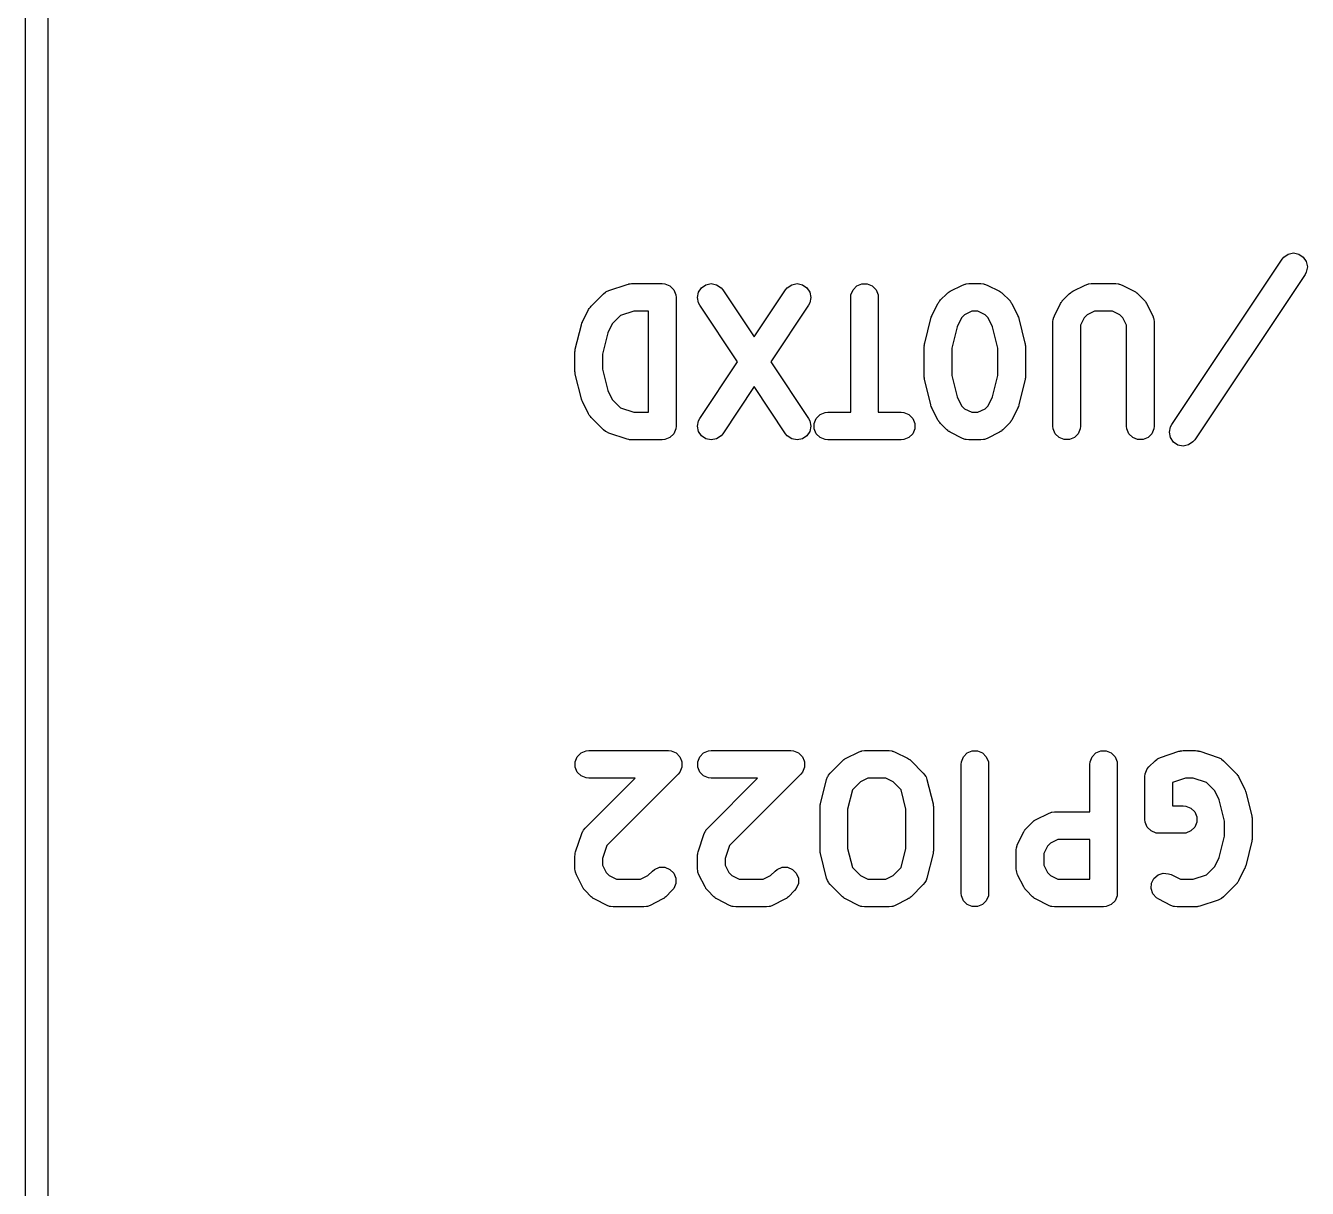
# Model space of a CAD drawing. Header units: inches. Extents: x 1.56 to 3.89, y -5.01 to -1.23.
# Drawn here: x 1.7929 to 2.0673, y -3.0272 to -2.7782 of the extents above; entities that cross this region are included whole.
import ezdxf

# ---------------------------------------------------------------- set-up
doc = ezdxf.new("R2010")
doc.units = ezdxf.units.IN
doc.header["$MEASUREMENT"] = 0
doc.layers.add('F.Silkscreen', color=41, linetype='CONTINUOUS', true_color=0xf2eda1)

msp = doc.modelspace()

# ---------------------------------------------------------------- linework, layer by layer
at = {"layer": 'F.Silkscreen', "linetype": 'CONTINUOUS'}
for p, q in [((1.79291, -3.19213), (1.79291, -1.30551)), ((1.79764, -1.30787), (1.79764, -3.18976)), ((2.0383, -2.86361), (2.06193, -2.82818)), ((2.06193, -2.82818), (2.06229, -2.82773)), ((2.06229, -2.82773), (2.06325, -2.82709)), ((2.06325, -2.82709), (2.06438, -2.82686)), ((2.06438, -2.82686), (2.06551, -2.82709)), ((2.06551, -2.82709), (2.06647, -2.82772)), ((2.06647, -2.82772), (2.06711, -2.82868)), ((2.06711, -2.82868), (2.06734, -2.82981)), ((2.06684, -2.83145), (2.04322, -2.86689)), ((2.06711, -2.83094), (2.06684, -2.83145)), ((2.06734, -2.82981), (2.06711, -2.83094)), ((1.91778, -2.83489), (1.92172, -2.83358)), ((1.92172, -2.83358), (1.922, -2.83351)), ((1.922, -2.83351), (1.92208, -2.83348)), ((1.92208, -2.83348), (1.92218, -2.83347)), ((1.92218, -2.83347), (1.92228, -2.83345)), ((1.92228, -2.83345), (1.92236, -2.83345)), ((1.92236, -2.83345), (1.92265, -2.83342)), ((1.92265, -2.83342), (1.92921, -2.83342)), ((1.92921, -2.83342), (1.92979, -2.83348)), ((1.92979, -2.83348), (1.93085, -2.83392)), ((1.93085, -2.83392), (1.93167, -2.83474)), ((1.93167, -2.83474), (1.93211, -2.8358)), ((1.93699, -2.83524), (1.93763, -2.83429)), ((1.93763, -2.83429), (1.93858, -2.83365)), ((1.93858, -2.83365), (1.93972, -2.83342)), ((1.93972, -2.83342), (1.94084, -2.83365)), ((1.94084, -2.83365), (1.9418, -2.83429)), ((1.9418, -2.83429), (1.94217, -2.83474)), ((1.94217, -2.83474), (1.9489, -2.84483)), ((1.9489, -2.84483), (1.95563, -2.83474)), ((1.95563, -2.83474), (1.95599, -2.83429)), ((1.95599, -2.83429), (1.95695, -2.83365)), ((1.95695, -2.83365), (1.95808, -2.83342)), ((1.95808, -2.83342), (1.95921, -2.83365)), ((1.95921, -2.83365), (1.96017, -2.83429)), ((1.96017, -2.83429), (1.96081, -2.83524)), ((1.96962, -2.8358), (1.97007, -2.83474)), ((1.97007, -2.83474), (1.97088, -2.83392)), ((1.97088, -2.83392), (1.97194, -2.83348)), ((1.97194, -2.83348), (1.9731, -2.83348)), ((1.9731, -2.83348), (1.97416, -2.83392)), ((1.97416, -2.83392), (1.97498, -2.83474)), ((1.97498, -2.83474), (1.97542, -2.8358)), ((1.99088, -2.83505), (1.99351, -2.83374)), ((1.99351, -2.83374), (1.99405, -2.83353)), ((1.99405, -2.83353), (1.99416, -2.83352)), ((1.99416, -2.83352), (1.99425, -2.83348)), ((1.99425, -2.83348), (1.99483, -2.83342)), ((1.99483, -2.83342), (1.99745, -2.83342)), ((1.99745, -2.83342), (1.99803, -2.83348)), ((1.99803, -2.83348), (1.99813, -2.83352)), ((1.99813, -2.83352), (1.99823, -2.83353)), ((1.99823, -2.83353), (1.99878, -2.83374)), ((1.99878, -2.83374), (2.0014, -2.83505)), ((2.01713, -2.83505), (2.01976, -2.83374)), ((2.01976, -2.83374), (2.0203, -2.83353)), ((2.0203, -2.83353), (2.0204, -2.83352)), ((2.0204, -2.83352), (2.0205, -2.83348)), ((2.0205, -2.83348), (2.02108, -2.83342)), ((2.02108, -2.83342), (2.02633, -2.83342)), ((2.02633, -2.83342), (2.0269, -2.83348)), ((2.0269, -2.83348), (2.027, -2.83352)), ((2.027, -2.83352), (2.02711, -2.83353)), ((2.02711, -2.83353), (2.02765, -2.83374)), ((2.02765, -2.83374), (2.03027, -2.83505)), ((1.914, -2.83823), (1.91663, -2.8356)), ((1.91663, -2.8356), (1.91707, -2.83523)), ((1.91707, -2.83523), (1.91717, -2.83519)), ((1.91717, -2.83519), (1.91725, -2.83512)), ((1.91725, -2.83512), (1.91778, -2.83489)), ((1.93211, -2.8358), (1.93217, -2.83638)), ((1.93217, -2.83638), (1.93217, -2.86394)), ((1.93676, -2.83637), (1.93699, -2.83524)), ((1.93698, -2.8375), (1.93676, -2.83637)), ((1.93726, -2.83801), (1.93698, -2.8375)), ((1.96081, -2.8375), (1.96054, -2.83801)), ((1.96081, -2.83524), (1.96104, -2.83637)), ((1.96104, -2.83637), (1.96081, -2.8375)), ((1.96957, -2.83638), (1.96962, -2.8358)), ((1.96957, -2.86098), (1.96957, -2.83638)), ((1.97542, -2.8358), (1.97547, -2.83638)), ((1.97547, -2.83638), (1.97547, -2.86098)), ((1.98825, -2.83768), (1.98841, -2.83743)), ((1.98841, -2.83743), (1.98844, -2.83736)), ((1.98844, -2.83736), (1.9885, -2.83728)), ((1.9885, -2.83728), (1.98856, -2.83719)), ((1.98856, -2.83719), (1.98862, -2.83714)), ((1.98862, -2.83714), (1.98881, -2.83691)), ((1.98881, -2.83691), (1.99012, -2.8356)), ((1.99012, -2.8356), (1.99034, -2.83542)), ((1.99034, -2.83542), (1.99039, -2.83536)), ((1.99039, -2.83536), (1.99048, -2.8353)), ((1.99048, -2.8353), (1.99056, -2.83523)), ((1.99056, -2.83523), (1.99064, -2.8352)), ((1.99064, -2.8352), (1.99088, -2.83505)), ((2.0014, -2.83505), (2.00165, -2.8352)), ((2.00165, -2.8352), (2.00172, -2.83523)), ((2.00172, -2.83523), (2.0018, -2.8353)), ((2.0018, -2.8353), (2.00189, -2.83536)), ((2.00189, -2.83536), (2.00194, -2.83542)), ((2.00194, -2.83542), (2.00217, -2.8356)), ((2.00217, -2.8356), (2.00348, -2.83691)), ((2.00348, -2.83691), (2.00367, -2.83714)), ((2.00367, -2.83714), (2.00372, -2.83719)), ((2.00372, -2.83719), (2.00378, -2.83728)), ((2.00378, -2.83728), (2.00385, -2.83736)), ((2.00385, -2.83736), (2.00388, -2.83743)), ((2.00388, -2.83743), (2.00403, -2.83768)), ((2.0145, -2.83768), (2.01465, -2.83743)), ((2.01465, -2.83743), (2.01468, -2.83736)), ((2.01468, -2.83736), (2.01475, -2.83728)), ((2.01475, -2.83728), (2.01481, -2.83719)), ((2.01481, -2.83719), (2.01487, -2.83714)), ((2.01487, -2.83714), (2.01505, -2.83691)), ((2.01505, -2.83691), (2.01636, -2.8356)), ((2.01636, -2.8356), (2.01659, -2.83542)), ((2.01659, -2.83542), (2.01664, -2.83536)), ((2.01664, -2.83536), (2.01673, -2.8353)), ((2.01673, -2.8353), (2.01681, -2.83523)), ((2.01681, -2.83523), (2.01688, -2.8352)), ((2.01688, -2.8352), (2.01713, -2.83505)), ((2.03027, -2.83505), (2.03052, -2.8352)), ((2.03052, -2.8352), (2.03059, -2.83523)), ((2.03059, -2.83523), (2.03067, -2.8353)), ((2.03067, -2.8353), (2.03076, -2.83536)), ((2.03076, -2.83536), (2.03081, -2.83542)), ((2.03081, -2.83542), (2.03104, -2.8356)), ((2.03104, -2.8356), (2.03235, -2.83691)), ((2.03235, -2.83691), (2.03254, -2.83714)), ((2.03254, -2.83714), (2.0326, -2.83719)), ((2.0326, -2.83719), (2.03265, -2.83728)), ((2.03265, -2.83728), (2.03272, -2.83736)), ((2.03272, -2.83736), (2.03275, -2.83743)), ((2.03275, -2.83743), (2.0329, -2.83768)), ((1.91214, -2.84162), (1.91345, -2.83899)), ((1.91345, -2.83899), (1.9136, -2.83875)), ((1.9136, -2.83875), (1.91363, -2.83867)), ((1.91363, -2.83867), (1.9137, -2.83859)), ((1.9137, -2.83859), (1.91376, -2.8385)), ((1.91376, -2.8385), (1.91382, -2.83845)), ((1.91382, -2.83845), (1.914, -2.83823)), ((1.92031, -2.84027), (1.91852, -2.84206)), ((1.92313, -2.83933), (1.92031, -2.84027)), ((1.92626, -2.83933), (1.92313, -2.83933)), ((1.92626, -2.86098), (1.92626, -2.83933)), ((1.94535, -2.85016), (1.93726, -2.83801)), ((1.96054, -2.83801), (1.95245, -2.85016)), ((1.98694, -2.84031), (1.98825, -2.83768)), ((1.99395, -2.84012), (1.99332, -2.84075)), ((1.99553, -2.83933), (1.99395, -2.84012)), ((1.99676, -2.83933), (1.99553, -2.83933)), ((1.99833, -2.84012), (1.99676, -2.83933)), ((1.99897, -2.84075), (1.99833, -2.84012)), ((2.00403, -2.83768), (2.00535, -2.84031)), ((2.01319, -2.84031), (2.0145, -2.83768)), ((2.0202, -2.84012), (2.01957, -2.84075)), ((2.02177, -2.83933), (2.0202, -2.84012)), ((2.02563, -2.83933), (2.02177, -2.83933)), ((2.0272, -2.84012), (2.02563, -2.83933)), ((2.02784, -2.84075), (2.0272, -2.84012)), ((2.0329, -2.83768), (2.03422, -2.84031)), ((1.9106, -2.84747), (1.91191, -2.84222)), ((1.91191, -2.84222), (1.91193, -2.84218)), ((1.91193, -2.84216), (1.91202, -2.84192)), ((1.91193, -2.84218), (1.91193, -2.84216)), ((1.91202, -2.84192), (1.91211, -2.84168)), ((1.91211, -2.84168), (1.91212, -2.84166)), ((1.91212, -2.84166), (1.91214, -2.84162)), ((1.91852, -2.84206), (1.91756, -2.84397)), ((1.9854, -2.84616), (1.98672, -2.84091)), ((1.98672, -2.84091), (1.98673, -2.84087)), ((1.98673, -2.84085), (1.98682, -2.84061)), ((1.98673, -2.84087), (1.98673, -2.84085)), ((1.98682, -2.84061), (1.98691, -2.84036)), ((1.98691, -2.84036), (1.98692, -2.84035)), ((1.98692, -2.84035), (1.98694, -2.84031)), ((1.99237, -2.84266), (1.99122, -2.84724)), ((1.99332, -2.84075), (1.99237, -2.84266)), ((1.99992, -2.84266), (1.99897, -2.84075)), ((2.00106, -2.84724), (1.99992, -2.84266)), ((2.00535, -2.84031), (2.00536, -2.84035)), ((2.00536, -2.84035), (2.00537, -2.84036)), ((2.00537, -2.84036), (2.00546, -2.84061)), ((2.00546, -2.84061), (2.00555, -2.84085)), ((2.00555, -2.84085), (2.00555, -2.84087)), ((2.00555, -2.84087), (2.00557, -2.84091)), ((2.00557, -2.84091), (2.00688, -2.84616)), ((2.01287, -2.84163), (2.01293, -2.84105)), ((2.01287, -2.86394), (2.01287, -2.84163)), ((2.01293, -2.84105), (2.01297, -2.84095)), ((2.01297, -2.84095), (2.01298, -2.84085)), ((2.01298, -2.84085), (2.01319, -2.84031)), ((2.01957, -2.84075), (2.01878, -2.84232)), ((2.01878, -2.84232), (2.01878, -2.86394)), ((2.02862, -2.84232), (2.02784, -2.84075)), ((2.02862, -2.86394), (2.02862, -2.84232)), ((2.03422, -2.84031), (2.03442, -2.84085)), ((2.03442, -2.84085), (2.03443, -2.84095)), ((2.03443, -2.84095), (2.03447, -2.84105)), ((2.03447, -2.84105), (2.03453, -2.84163)), ((2.03453, -2.84163), (2.03453, -2.86394)), ((1.91756, -2.84397), (1.91642, -2.84855)), ((1.91051, -2.84819), (1.91052, -2.84809)), ((1.91051, -2.85212), (1.91051, -2.84819)), ((1.91052, -2.84804), (1.91055, -2.84783)), ((1.91052, -2.84809), (1.91052, -2.84804)), ((1.91055, -2.84783), (1.91057, -2.84761)), ((1.91057, -2.84761), (1.91059, -2.84757)), ((1.91059, -2.84757), (1.9106, -2.84747)), ((1.98532, -2.84673), (1.98535, -2.84652)), ((1.98533, -2.84677), (1.98532, -2.84673)), ((1.98532, -2.84688), (1.98533, -2.84677)), ((1.98532, -2.85344), (1.98532, -2.84688)), ((1.98535, -2.84652), (1.98537, -2.8463)), ((1.98537, -2.8463), (1.98539, -2.84626)), ((1.98539, -2.84626), (1.9854, -2.84616)), ((1.99122, -2.84724), (1.99122, -2.85307)), ((2.00106, -2.85307), (2.00106, -2.84724)), ((2.00688, -2.84616), (2.0069, -2.84626)), ((2.0069, -2.84626), (2.00691, -2.8463)), ((2.00691, -2.8463), (2.00693, -2.84652)), ((2.00693, -2.84652), (2.00697, -2.84673)), ((2.00697, -2.84673), (2.00696, -2.84677)), ((2.00696, -2.84677), (2.00697, -2.84688)), ((2.00697, -2.84688), (2.00697, -2.85344)), ((1.91642, -2.84855), (1.91642, -2.85176)), ((1.93726, -2.8623), (1.94535, -2.85016)), ((1.95245, -2.85016), (1.96054, -2.8623)), ((1.91052, -2.85222), (1.91051, -2.85212)), ((1.91052, -2.85227), (1.91052, -2.85222)), ((1.91055, -2.85248), (1.91052, -2.85227)), ((1.91057, -2.8527), (1.91055, -2.85248)), ((1.91059, -2.85274), (1.91057, -2.8527)), ((1.9106, -2.85284), (1.91059, -2.85274)), ((1.91191, -2.85809), (1.9106, -2.85284)), ((1.91642, -2.85176), (1.91756, -2.85634)), ((1.98533, -2.85354), (1.98532, -2.85344)), ((1.98532, -2.85358), (1.98533, -2.85354)), ((1.98535, -2.8538), (1.98532, -2.85358)), ((1.98537, -2.85401), (1.98535, -2.8538)), ((1.99122, -2.85307), (1.99237, -2.85766)), ((1.99992, -2.85766), (2.00106, -2.85307)), ((2.00693, -2.8538), (2.00691, -2.85401)), ((2.00697, -2.85358), (2.00693, -2.8538)), ((2.00697, -2.85344), (2.00696, -2.85354)), ((2.00696, -2.85354), (2.00697, -2.85358)), ((1.91756, -2.85634), (1.91852, -2.85825)), ((1.9489, -2.85548), (1.94217, -2.86557)), ((1.95563, -2.86557), (1.9489, -2.85548)), ((1.98539, -2.85405), (1.98537, -2.85401)), ((1.9854, -2.85415), (1.98539, -2.85405)), ((1.98672, -2.8594), (1.9854, -2.85415)), ((2.00688, -2.85415), (2.00557, -2.8594)), ((2.0069, -2.85405), (2.00688, -2.85415)), ((2.00691, -2.85401), (2.0069, -2.85405)), ((1.91193, -2.85813), (1.91191, -2.85809)), ((1.91193, -2.85815), (1.91193, -2.85813)), ((1.91202, -2.85839), (1.91193, -2.85815)), ((1.91211, -2.85864), (1.91202, -2.85839)), ((1.91212, -2.85865), (1.91211, -2.85864)), ((1.91214, -2.85869), (1.91212, -2.85865)), ((1.91345, -2.86132), (1.91214, -2.85869)), ((1.91852, -2.85825), (1.92031, -2.86004)), ((1.98673, -2.85945), (1.98672, -2.8594)), ((1.98673, -2.85947), (1.98673, -2.85945)), ((1.98682, -2.85971), (1.98673, -2.85947)), ((1.99237, -2.85766), (1.99332, -2.85956)), ((1.99897, -2.85956), (1.99992, -2.85766)), ((2.00555, -2.85947), (2.00546, -2.85971)), ((2.00557, -2.8594), (2.00555, -2.85945)), ((2.00555, -2.85945), (2.00555, -2.85947)), ((1.9136, -2.86157), (1.91345, -2.86132)), ((1.91363, -2.86164), (1.9136, -2.86157)), ((1.9137, -2.86172), (1.91363, -2.86164)), ((1.91376, -2.86181), (1.9137, -2.86172)), ((1.91382, -2.86186), (1.91376, -2.86181)), ((1.914, -2.86209), (1.91382, -2.86186)), ((1.91663, -2.86471), (1.914, -2.86209)), ((1.92031, -2.86004), (1.92313, -2.86098)), ((1.92313, -2.86098), (1.92626, -2.86098)), ((1.96219, -2.8623), (1.96301, -2.86148)), ((1.96301, -2.86148), (1.96407, -2.86104)), ((1.96407, -2.86104), (1.96465, -2.86098)), ((1.96465, -2.86098), (1.96957, -2.86098)), ((1.97547, -2.86098), (1.98039, -2.86098)), ((1.98039, -2.86098), (1.98097, -2.86104)), ((1.98097, -2.86104), (1.98203, -2.86148)), ((1.98203, -2.86148), (1.98285, -2.8623)), ((1.98691, -2.85995), (1.98682, -2.85971)), ((1.98692, -2.85996), (1.98691, -2.85995)), ((1.98694, -2.86001), (1.98692, -2.85996)), ((1.98825, -2.86263), (1.98694, -2.86001)), ((1.99332, -2.85956), (1.99395, -2.8602)), ((1.99395, -2.8602), (1.99553, -2.86098)), ((1.99553, -2.86098), (1.99676, -2.86098)), ((1.99676, -2.86098), (1.99833, -2.8602)), ((1.99833, -2.8602), (1.99897, -2.85956)), ((2.00535, -2.86001), (2.00403, -2.86263)), ((2.00536, -2.85996), (2.00535, -2.86001)), ((2.00537, -2.85995), (2.00536, -2.85996)), ((2.00546, -2.85971), (2.00537, -2.85995)), ((1.91707, -2.86508), (1.91663, -2.86471)), ((1.93211, -2.86451), (1.93167, -2.86558)), ((1.93217, -2.86394), (1.93211, -2.86451)), ((1.93676, -2.86394), (1.93698, -2.86281)), ((1.93699, -2.86507), (1.93676, -2.86394)), ((1.93698, -2.86281), (1.93726, -2.8623)), ((1.96054, -2.8623), (1.96081, -2.86281)), ((1.96081, -2.86281), (1.96104, -2.86394)), ((1.96104, -2.86394), (1.96081, -2.86507)), ((1.96175, -2.86336), (1.96219, -2.8623)), ((1.96175, -2.86451), (1.96175, -2.86336)), ((1.96219, -2.86558), (1.96175, -2.86451)), ((1.98285, -2.8623), (1.98329, -2.86336)), ((1.98329, -2.86451), (1.98285, -2.86558)), ((1.98329, -2.86336), (1.98329, -2.86451)), ((1.98841, -2.86288), (1.98825, -2.86263)), ((1.98844, -2.86295), (1.98841, -2.86288)), ((1.9885, -2.86303), (1.98844, -2.86295)), ((1.98856, -2.86312), (1.9885, -2.86303)), ((1.98862, -2.86317), (1.98856, -2.86312)), ((1.98881, -2.8634), (1.98862, -2.86317)), ((1.99012, -2.86471), (1.98881, -2.8634)), ((1.99034, -2.8649), (1.99012, -2.86471)), ((1.99039, -2.86496), (1.99034, -2.8649)), ((1.99048, -2.86501), (1.99039, -2.86496)), ((2.00189, -2.86496), (2.0018, -2.86501)), ((2.00194, -2.8649), (2.00189, -2.86496)), ((2.00217, -2.86471), (2.00194, -2.8649)), ((2.00348, -2.8634), (2.00217, -2.86471)), ((2.00367, -2.86317), (2.00348, -2.8634)), ((2.00372, -2.86312), (2.00367, -2.86317)), ((2.00378, -2.86303), (2.00372, -2.86312)), ((2.00385, -2.86295), (2.00378, -2.86303)), ((2.00388, -2.86288), (2.00385, -2.86295)), ((2.00403, -2.86263), (2.00388, -2.86288)), ((2.01293, -2.86451), (2.01287, -2.86394)), ((2.01337, -2.86558), (2.01293, -2.86451)), ((2.01872, -2.86451), (2.01828, -2.86558)), ((2.01878, -2.86394), (2.01872, -2.86451)), ((2.02868, -2.86451), (2.02862, -2.86394)), ((2.02912, -2.86558), (2.02868, -2.86451)), ((2.03447, -2.86451), (2.03403, -2.86558)), ((2.03453, -2.86394), (2.03447, -2.86451)), ((2.03781, -2.86525), (2.03803, -2.86412)), ((2.03803, -2.86412), (2.0383, -2.86361)), ((1.91717, -2.86512), (1.91707, -2.86508)), ((1.91725, -2.86519), (1.91717, -2.86512)), ((1.91778, -2.86542), (1.91725, -2.86519)), ((1.92172, -2.86674), (1.91778, -2.86542)), ((1.922, -2.8668), (1.92172, -2.86674)), ((1.92208, -2.86683), (1.922, -2.8668)), ((1.92218, -2.86684), (1.92208, -2.86683)), ((1.92228, -2.86687), (1.92218, -2.86684)), ((1.92236, -2.86686), (1.92228, -2.86687)), ((1.92265, -2.86689), (1.92236, -2.86686)), ((1.92921, -2.86689), (1.92265, -2.86689)), ((1.92979, -2.86683), (1.92921, -2.86689)), ((1.93085, -2.86639), (1.92979, -2.86683)), ((1.93167, -2.86558), (1.93085, -2.86639)), ((1.93763, -2.86603), (1.93699, -2.86507)), ((1.93858, -2.86666), (1.93763, -2.86603)), ((1.93972, -2.86689), (1.93858, -2.86666)), ((1.94084, -2.86666), (1.93972, -2.86689)), ((1.9418, -2.86602), (1.94084, -2.86666)), ((1.94217, -2.86557), (1.9418, -2.86602)), ((1.95599, -2.86602), (1.95563, -2.86557)), ((1.95695, -2.86666), (1.95599, -2.86602)), ((1.95808, -2.86689), (1.95695, -2.86666)), ((1.95921, -2.86666), (1.95808, -2.86689)), ((1.96017, -2.86603), (1.95921, -2.86666)), ((1.96081, -2.86507), (1.96017, -2.86603)), ((1.96301, -2.86639), (1.96219, -2.86558)), ((1.96407, -2.86683), (1.96301, -2.86639)), ((1.96465, -2.86689), (1.96407, -2.86683)), ((1.98039, -2.86689), (1.96465, -2.86689)), ((1.98097, -2.86683), (1.98039, -2.86689)), ((1.98203, -2.86639), (1.98097, -2.86683)), ((1.98285, -2.86558), (1.98203, -2.86639)), ((1.99056, -2.86508), (1.99048, -2.86501)), ((1.99064, -2.86511), (1.99056, -2.86508)), ((1.99088, -2.86526), (1.99064, -2.86511)), ((1.99351, -2.86658), (1.99088, -2.86526)), ((1.99405, -2.86678), (1.99351, -2.86658)), ((1.99416, -2.86679), (1.99405, -2.86678)), ((1.99425, -2.86683), (1.99416, -2.86679)), ((1.99483, -2.86689), (1.99425, -2.86683)), ((1.99745, -2.86689), (1.99483, -2.86689)), ((1.99803, -2.86683), (1.99745, -2.86689)), ((1.99813, -2.86679), (1.99803, -2.86683)), ((1.99823, -2.86678), (1.99813, -2.86679)), ((1.99878, -2.86658), (1.99823, -2.86678)), ((2.0014, -2.86526), (1.99878, -2.86658)), ((2.00165, -2.86511), (2.0014, -2.86526)), ((2.00172, -2.86508), (2.00165, -2.86511)), ((2.0018, -2.86501), (2.00172, -2.86508)), ((2.01419, -2.86639), (2.01337, -2.86558)), ((2.01525, -2.86683), (2.01419, -2.86639)), ((2.0164, -2.86683), (2.01525, -2.86683)), ((2.01747, -2.86639), (2.0164, -2.86683)), ((2.01828, -2.86558), (2.01747, -2.86639)), ((2.02994, -2.86639), (2.02912, -2.86558)), ((2.031, -2.86683), (2.02994, -2.86639)), ((2.03215, -2.86683), (2.031, -2.86683)), ((2.03322, -2.86639), (2.03215, -2.86683)), ((2.03403, -2.86558), (2.03322, -2.86639)), ((2.03803, -2.86638), (2.03781, -2.86525)), ((2.03868, -2.86734), (2.03803, -2.86638)), ((2.03963, -2.86798), (2.03868, -2.86734)), ((2.04285, -2.86733), (2.04189, -2.86797)), ((2.04322, -2.86689), (2.04285, -2.86733)), ((2.04076, -2.8682), (2.03963, -2.86798)), ((2.04189, -2.86797), (2.04076, -2.8682)), ((1.91182, -2.93392), (1.91289, -2.93348)), ((1.91289, -2.93348), (1.91347, -2.93342)), ((1.91347, -2.93342), (1.93053, -2.93342)), ((1.93053, -2.93342), (1.9311, -2.93348)), ((1.9311, -2.93348), (1.93217, -2.93392)), ((1.93807, -2.93392), (1.93914, -2.93348)), ((1.93914, -2.93348), (1.93971, -2.93342)), ((1.93971, -2.93342), (1.95677, -2.93342)), ((1.95677, -2.93342), (1.95735, -2.93348)), ((1.95735, -2.93348), (1.95841, -2.93392)), ((1.9712, -2.93374), (1.97174, -2.93353)), ((1.97174, -2.93353), (1.97185, -2.93352)), ((1.97185, -2.93352), (1.97194, -2.93348)), ((1.97194, -2.93348), (1.97252, -2.93342)), ((1.97252, -2.93342), (1.97777, -2.93342)), ((1.97777, -2.93342), (1.97835, -2.93348)), ((1.97835, -2.93348), (1.97844, -2.93352)), ((1.97844, -2.93352), (1.97855, -2.93353)), ((1.97855, -2.93353), (1.97909, -2.93374)), ((1.9945, -2.93392), (1.99557, -2.93348)), ((1.99557, -2.93348), (1.99672, -2.93348)), ((1.99672, -2.93348), (1.99778, -2.93392)), ((2.02206, -2.93392), (2.02313, -2.93348)), ((2.02313, -2.93348), (2.02428, -2.93348)), ((2.02428, -2.93348), (2.02534, -2.93392)), ((2.03589, -2.93489), (2.03983, -2.93358)), ((2.03983, -2.93358), (2.04011, -2.93351)), ((2.04011, -2.93351), (2.04019, -2.93348)), ((2.04019, -2.93348), (2.04029, -2.93347)), ((2.04029, -2.93347), (2.04039, -2.93345)), ((2.04039, -2.93345), (2.04047, -2.93345)), ((2.04047, -2.93345), (2.04076, -2.93342)), ((2.04076, -2.93342), (2.04339, -2.93342)), ((2.04339, -2.93342), (2.04368, -2.93345)), ((2.04368, -2.93345), (2.04376, -2.93345)), ((2.04376, -2.93345), (2.04386, -2.93347)), ((2.04386, -2.93347), (2.04396, -2.93348)), ((2.04396, -2.93348), (2.04403, -2.93351)), ((2.04403, -2.93351), (2.04432, -2.93358)), ((2.04432, -2.93358), (2.04826, -2.93489)), ((1.91057, -2.9358), (1.91101, -2.93474)), ((1.91057, -2.93695), (1.91057, -2.9358)), ((1.91101, -2.93474), (1.91182, -2.93392)), ((1.93217, -2.93392), (1.93298, -2.93474)), ((1.93298, -2.93474), (1.93334, -2.9356)), ((1.93334, -2.9356), (1.93342, -2.9358)), ((1.93342, -2.9358), (1.93342, -2.93695)), ((1.93682, -2.9358), (1.93726, -2.93474)), ((1.93682, -2.93695), (1.93682, -2.9358)), ((1.93726, -2.93474), (1.93807, -2.93392)), ((1.95841, -2.93392), (1.95923, -2.93474)), ((1.95923, -2.93474), (1.95959, -2.9356)), ((1.95959, -2.9356), (1.95967, -2.9358)), ((1.95967, -2.9358), (1.95967, -2.93695)), ((1.96518, -2.93823), (1.96781, -2.9356)), ((1.96781, -2.9356), (1.96803, -2.93542)), ((1.96803, -2.93542), (1.96809, -2.93536)), ((1.96809, -2.93536), (1.96817, -2.9353)), ((1.96817, -2.9353), (1.96826, -2.93523)), ((1.96826, -2.93523), (1.96833, -2.9352)), ((1.96833, -2.9352), (1.96858, -2.93505)), ((1.96858, -2.93505), (1.9712, -2.93374)), ((1.97909, -2.93374), (1.98171, -2.93505)), ((1.98171, -2.93505), (1.98196, -2.9352)), ((1.98196, -2.9352), (1.98203, -2.93523)), ((1.98203, -2.93523), (1.98212, -2.9353)), ((1.98212, -2.9353), (1.9822, -2.93536)), ((1.9822, -2.93536), (1.98226, -2.93542)), ((1.98226, -2.93542), (1.98248, -2.9356)), ((1.98248, -2.9356), (1.98511, -2.93823)), ((1.99319, -2.93638), (1.99325, -2.9358)), ((1.99325, -2.9358), (1.99369, -2.93474)), ((1.99369, -2.93474), (1.9945, -2.93392)), ((1.99778, -2.93392), (1.9986, -2.93474)), ((1.9986, -2.93474), (1.99904, -2.9358)), ((1.99904, -2.9358), (1.9991, -2.93638)), ((2.02075, -2.93638), (2.02081, -2.9358)), ((2.02081, -2.9358), (2.02125, -2.93474)), ((2.02125, -2.93474), (2.02206, -2.93392)), ((2.02534, -2.93392), (2.02616, -2.93474)), ((2.02616, -2.93474), (2.0266, -2.9358)), ((2.0266, -2.9358), (2.02665, -2.93638)), ((2.03342, -2.93691), (2.03474, -2.9356)), ((2.03474, -2.9356), (2.03518, -2.93523)), ((2.03518, -2.93523), (2.03528, -2.93519)), ((2.03528, -2.93519), (2.03536, -2.93512)), ((2.03536, -2.93512), (2.03589, -2.93489)), ((2.04826, -2.93489), (2.04879, -2.93512)), ((2.04879, -2.93512), (2.04887, -2.93519)), ((2.04887, -2.93519), (2.04896, -2.93523)), ((2.04896, -2.93523), (2.04941, -2.9356)), ((2.04941, -2.9356), (2.05204, -2.93823)), ((1.91101, -2.93802), (1.91057, -2.93695)), ((1.91182, -2.93883), (1.91101, -2.93802)), ((1.91289, -2.93927), (1.91182, -2.93883)), ((1.93261, -2.93846), (1.91736, -2.95372)), ((1.93298, -2.93802), (1.93261, -2.93846)), ((1.93342, -2.93695), (1.93298, -2.93802)), ((1.93726, -2.93802), (1.93682, -2.93695)), ((1.93807, -2.93883), (1.93726, -2.93802)), ((1.93914, -2.93927), (1.93807, -2.93883)), ((1.95886, -2.93846), (1.94361, -2.95372)), ((1.95923, -2.93802), (1.95886, -2.93846)), ((1.95967, -2.93695), (1.95923, -2.93802)), ((1.96441, -2.9396), (1.9646, -2.93905)), ((1.9646, -2.93905), (1.96473, -2.93888)), ((1.96473, -2.93888), (1.96482, -2.93867)), ((1.96482, -2.93867), (1.96518, -2.93823)), ((1.98511, -2.93823), (1.98547, -2.93867)), ((1.98547, -2.93867), (1.98556, -2.93888)), ((1.98556, -2.93888), (1.98569, -2.93905)), ((1.98569, -2.93905), (1.98588, -2.9396)), ((1.99319, -2.96394), (1.99319, -2.93638)), ((1.9991, -2.93638), (1.9991, -2.96394)), ((2.02075, -2.94655), (2.02075, -2.93638)), ((2.02665, -2.93638), (2.02665, -2.96394)), ((2.03256, -2.939), (2.03262, -2.93843)), ((2.03256, -2.94819), (2.03256, -2.939)), ((2.03262, -2.93843), (2.03306, -2.93736)), ((2.03306, -2.93736), (2.03342, -2.93691)), ((2.05204, -2.93823), (2.05222, -2.93845)), ((2.05222, -2.93845), (2.05228, -2.9385)), ((2.05228, -2.9385), (2.05234, -2.93859)), ((2.05234, -2.93859), (2.0524, -2.93867)), ((2.0524, -2.93867), (2.05243, -2.93875)), ((2.05243, -2.93875), (2.05259, -2.93899)), ((2.05259, -2.93899), (2.0539, -2.94162)), ((1.91269, -2.95004), (1.9234, -2.93933)), ((1.91347, -2.93933), (1.91289, -2.93927)), ((1.9234, -2.93933), (1.91347, -2.93933)), ((1.93894, -2.95004), (1.94964, -2.93933)), ((1.93971, -2.93933), (1.93914, -2.93927)), ((1.94964, -2.93933), (1.93971, -2.93933)), ((1.96309, -2.94485), (1.96441, -2.9396)), ((1.97164, -2.94012), (1.96994, -2.94182)), ((1.97322, -2.93933), (1.97164, -2.94012)), ((1.97707, -2.93933), (1.97322, -2.93933)), ((1.97865, -2.94012), (1.97707, -2.93933)), ((1.98035, -2.94182), (1.97865, -2.94012)), ((1.98588, -2.9396), (1.9872, -2.94485)), ((2.04124, -2.93933), (2.03847, -2.94025)), ((2.03847, -2.94025), (2.03847, -2.94523)), ((2.04291, -2.93933), (2.04124, -2.93933)), ((2.04573, -2.94027), (2.04291, -2.93933)), ((2.04752, -2.94206), (2.04573, -2.94027)), ((2.0539, -2.94162), (2.05392, -2.94166)), ((2.05392, -2.94166), (2.05393, -2.94168)), ((2.05393, -2.94168), (2.05402, -2.94192)), ((1.96994, -2.94182), (1.96891, -2.94593)), ((1.98138, -2.94593), (1.98035, -2.94182)), ((2.04847, -2.94397), (2.04752, -2.94206)), ((2.04962, -2.94855), (2.04847, -2.94397)), ((2.05402, -2.94192), (2.05411, -2.94216)), ((2.05411, -2.94216), (2.05411, -2.94218)), ((2.05411, -2.94218), (2.05413, -2.94222)), ((2.05413, -2.94222), (2.05544, -2.94747)), ((1.96301, -2.94542), (1.96304, -2.9452)), ((1.96302, -2.94546), (1.96301, -2.94542)), ((1.96301, -2.94556), (1.96302, -2.94546)), ((1.96301, -2.95475), (1.96301, -2.94556)), ((1.96304, -2.9452), (1.96306, -2.94499)), ((1.96306, -2.94499), (1.96308, -2.94495)), ((1.96308, -2.94495), (1.96309, -2.94485)), ((1.96891, -2.94593), (1.96891, -2.95439)), ((1.98138, -2.95439), (1.98138, -2.94593)), ((1.9872, -2.94485), (1.98721, -2.94495)), ((1.98721, -2.94495), (1.98723, -2.94499)), ((1.98723, -2.94499), (1.98725, -2.9452)), ((1.98725, -2.9452), (1.98728, -2.94542)), ((1.98728, -2.94542), (1.98727, -2.94546)), ((1.98727, -2.94546), (1.98728, -2.94556)), ((1.98728, -2.94556), (1.98728, -2.95475)), ((2.00926, -2.94817), (2.01188, -2.94686)), ((2.01188, -2.94686), (2.01242, -2.94665)), ((2.01242, -2.94665), (2.01253, -2.94664)), ((2.01253, -2.94664), (2.01263, -2.9466)), ((2.01263, -2.9466), (2.0132, -2.94655)), ((2.0132, -2.94655), (2.02075, -2.94655)), ((2.03847, -2.94523), (2.04076, -2.94523)), ((2.04076, -2.94523), (2.04134, -2.94529)), ((2.04134, -2.94529), (2.0424, -2.94573)), ((2.0424, -2.94573), (2.04322, -2.94655)), ((2.04322, -2.94655), (2.04366, -2.94761)), ((1.91232, -2.95048), (1.91269, -2.95004)), ((1.93857, -2.95048), (1.93894, -2.95004)), ((2.00699, -2.95026), (2.00718, -2.95004)), ((2.00718, -2.95004), (2.00849, -2.94872)), ((2.00849, -2.94872), (2.00872, -2.94854)), ((2.00872, -2.94854), (2.00877, -2.94848)), ((2.00877, -2.94848), (2.00886, -2.94842)), ((2.00886, -2.94842), (2.00894, -2.94836)), ((2.00894, -2.94836), (2.00901, -2.94833)), ((2.00901, -2.94833), (2.00926, -2.94817)), ((2.03262, -2.94876), (2.03256, -2.94819)), ((2.03306, -2.94983), (2.03262, -2.94876)), ((2.03387, -2.95064), (2.03306, -2.94983)), ((2.04322, -2.94983), (2.0424, -2.95064)), ((2.04366, -2.94876), (2.04322, -2.94983)), ((2.04366, -2.94761), (2.04366, -2.94876)), ((2.04962, -2.95176), (2.04962, -2.94855)), ((2.05544, -2.94747), (2.05545, -2.94757)), ((2.05545, -2.94757), (2.05547, -2.94761)), ((2.05547, -2.94761), (2.05549, -2.94783)), ((2.05549, -2.94783), (2.05552, -2.94804)), ((2.05552, -2.94804), (2.05552, -2.94809)), ((2.05552, -2.94809), (2.05553, -2.94819)), ((2.05553, -2.94819), (2.05553, -2.95212)), ((1.91066, -2.95513), (1.91198, -2.95119)), ((1.91198, -2.95119), (1.91221, -2.95066)), ((1.91221, -2.95066), (1.91228, -2.95058)), ((1.91228, -2.95058), (1.91232, -2.95048)), ((1.93691, -2.95513), (1.93822, -2.95119)), ((1.93822, -2.95119), (1.93846, -2.95066)), ((1.93846, -2.95066), (1.93853, -2.95058)), ((1.93853, -2.95058), (1.93857, -2.95048)), ((2.00531, -2.95343), (2.00662, -2.9508)), ((2.00662, -2.9508), (2.00678, -2.95056)), ((2.00678, -2.95056), (2.00681, -2.95048)), ((2.00681, -2.95048), (2.00688, -2.9504)), ((2.00688, -2.9504), (2.00693, -2.95031)), ((2.00693, -2.95031), (2.00699, -2.95026)), ((2.0139, -2.95245), (2.01233, -2.95324)), ((2.02075, -2.95245), (2.0139, -2.95245)), ((2.02075, -2.96098), (2.02075, -2.95245)), ((2.03494, -2.95108), (2.03387, -2.95064)), ((2.03551, -2.95114), (2.03494, -2.95108)), ((2.04076, -2.95114), (2.03551, -2.95114)), ((2.04134, -2.95108), (2.04076, -2.95114)), ((2.0424, -2.95064), (2.04134, -2.95108)), ((2.04847, -2.95634), (2.04962, -2.95176)), ((2.05545, -2.95274), (2.05544, -2.95284)), ((2.05547, -2.9527), (2.05545, -2.95274)), ((2.05549, -2.95248), (2.05547, -2.9527)), ((2.05552, -2.95227), (2.05549, -2.95248)), ((2.05553, -2.95212), (2.05552, -2.95223)), ((2.05552, -2.95223), (2.05552, -2.95227)), ((1.91056, -2.95559), (1.91057, -2.95549)), ((1.91057, -2.95549), (1.9106, -2.95541)), ((1.9106, -2.95541), (1.91066, -2.95513)), ((1.91736, -2.95372), (1.91642, -2.95654)), ((1.93681, -2.95559), (1.93682, -2.95549)), ((1.93682, -2.95549), (1.93685, -2.95541)), ((1.93685, -2.95541), (1.93691, -2.95513)), ((1.94361, -2.95372), (1.94266, -2.95654)), ((1.96302, -2.95485), (1.96301, -2.95475)), ((1.96301, -2.95489), (1.96302, -2.95485)), ((1.96304, -2.95511), (1.96301, -2.95489)), ((1.96306, -2.95533), (1.96304, -2.95511)), ((1.96308, -2.95537), (1.96306, -2.95533)), ((1.96309, -2.95547), (1.96308, -2.95537)), ((1.96441, -2.96071), (1.96309, -2.95547)), ((1.96891, -2.95439), (1.96994, -2.95849)), ((1.98035, -2.95849), (1.98138, -2.95439)), ((1.9872, -2.95547), (1.98588, -2.96071)), ((1.98721, -2.95537), (1.9872, -2.95547)), ((1.98723, -2.95533), (1.98721, -2.95537)), ((1.98725, -2.95511), (1.98723, -2.95533)), ((1.98728, -2.95489), (1.98725, -2.95511)), ((1.98728, -2.95475), (1.98727, -2.95485)), ((1.98727, -2.95485), (1.98728, -2.95489)), ((2.005, -2.95475), (2.00506, -2.95417)), ((2.005, -2.95869), (2.005, -2.95475)), ((2.00506, -2.95417), (2.0051, -2.95408)), ((2.0051, -2.95408), (2.00511, -2.95397)), ((2.00511, -2.95397), (2.00531, -2.95343)), ((2.01169, -2.95387), (2.01091, -2.95545)), ((2.01091, -2.95545), (2.01091, -2.95799)), ((2.01233, -2.95324), (2.01169, -2.95387)), ((2.05544, -2.95284), (2.05413, -2.95809)), ((1.91051, -2.95606), (1.91054, -2.95577)), ((1.91051, -2.95869), (1.91051, -2.95606)), ((1.91054, -2.95569), (1.91056, -2.95559)), ((1.91054, -2.95577), (1.91054, -2.95569)), ((1.91642, -2.95654), (1.91642, -2.95799)), ((1.91642, -2.95799), (1.9172, -2.95956)), ((1.93676, -2.95606), (1.93679, -2.95577)), ((1.93676, -2.95869), (1.93676, -2.95606)), ((1.93678, -2.95569), (1.93681, -2.95559)), ((1.93679, -2.95577), (1.93678, -2.95569)), ((1.94266, -2.95654), (1.94266, -2.95799)), ((1.94266, -2.95799), (1.94345, -2.95956)), ((2.01091, -2.95799), (2.01169, -2.95956)), ((2.04573, -2.96004), (2.04752, -2.95825)), ((2.04752, -2.95825), (2.04847, -2.95634)), ((2.05411, -2.95815), (2.05402, -2.95839)), ((2.05413, -2.95809), (2.05411, -2.95813)), ((2.05411, -2.95813), (2.05411, -2.95815)), ((1.91057, -2.95926), (1.91051, -2.95869)), ((1.91061, -2.95936), (1.91057, -2.95926)), ((1.91062, -2.95947), (1.91061, -2.95936)), ((1.91082, -2.96001), (1.91062, -2.95947)), ((1.91214, -2.96263), (1.91082, -2.96001)), ((1.9172, -2.95956), (1.91784, -2.9602)), ((1.91784, -2.9602), (1.91941, -2.96098)), ((1.91941, -2.96098), (1.92458, -2.96098)), ((1.92458, -2.96098), (1.92615, -2.9602)), ((1.92615, -2.9602), (1.92713, -2.95922)), ((1.92713, -2.95922), (1.92757, -2.95886)), ((1.92757, -2.95886), (1.92864, -2.95842)), ((1.92864, -2.95842), (1.92979, -2.95842)), ((1.92979, -2.95842), (1.93085, -2.95886)), ((1.93085, -2.95886), (1.93167, -2.95967)), ((1.93167, -2.95967), (1.93211, -2.96074)), ((1.93211, -2.96074), (1.93211, -2.96189)), ((1.93682, -2.95926), (1.93676, -2.95869)), ((1.93686, -2.95936), (1.93682, -2.95926)), ((1.93686, -2.95947), (1.93686, -2.95936)), ((1.93707, -2.96001), (1.93686, -2.95947)), ((1.93838, -2.96263), (1.93707, -2.96001)), ((1.94345, -2.95956), (1.94409, -2.9602)), ((1.94409, -2.9602), (1.94566, -2.96098)), ((1.94566, -2.96098), (1.95083, -2.96098)), ((1.95083, -2.96098), (1.9524, -2.9602)), ((1.9524, -2.9602), (1.95337, -2.95922)), ((1.95337, -2.95922), (1.95382, -2.95886)), ((1.95382, -2.95886), (1.95488, -2.95842)), ((1.95488, -2.95842), (1.95604, -2.95842)), ((1.95604, -2.95842), (1.9571, -2.95886)), ((1.9571, -2.95886), (1.95792, -2.95967)), ((1.95792, -2.95967), (1.95836, -2.96074)), ((1.95836, -2.96074), (1.95836, -2.96189)), ((1.9646, -2.96126), (1.96441, -2.96071)), ((1.96994, -2.95849), (1.97164, -2.9602)), ((1.97164, -2.9602), (1.97322, -2.96098)), ((1.97322, -2.96098), (1.97707, -2.96098)), ((1.97707, -2.96098), (1.97865, -2.9602)), ((1.97865, -2.9602), (1.98035, -2.95849)), ((1.98588, -2.96071), (1.98569, -2.96126)), ((2.00506, -2.95926), (2.005, -2.95869)), ((2.0051, -2.95936), (2.00506, -2.95926)), ((2.00511, -2.95947), (2.0051, -2.95936)), ((2.00531, -2.96001), (2.00511, -2.95947)), ((2.00662, -2.96263), (2.00531, -2.96001)), ((2.01169, -2.95956), (2.01233, -2.9602)), ((2.01233, -2.9602), (2.0139, -2.96098)), ((2.0139, -2.96098), (2.02075, -2.96098)), ((2.03398, -2.96184), (2.03449, -2.96081)), ((2.03449, -2.96081), (2.03536, -2.96006)), ((2.03536, -2.96006), (2.03646, -2.95969)), ((2.03646, -2.95969), (2.0376, -2.95978)), ((2.0376, -2.95978), (2.03815, -2.95998)), ((2.03815, -2.95998), (2.04015, -2.96098)), ((2.04015, -2.96098), (2.04291, -2.96098)), ((2.04291, -2.96098), (2.04573, -2.96004)), ((2.0539, -2.95869), (2.05259, -2.96132)), ((2.05392, -2.95865), (2.0539, -2.95869)), ((2.05393, -2.95864), (2.05392, -2.95865)), ((2.05402, -2.95839), (2.05393, -2.95864)), ((1.91229, -2.96288), (1.91214, -2.96263)), ((1.91232, -2.96295), (1.91229, -2.96288)), ((1.91239, -2.96303), (1.91232, -2.96295)), ((1.91244, -2.96312), (1.91239, -2.96303)), ((1.9125, -2.96317), (1.91244, -2.96312)), ((1.91269, -2.9634), (1.9125, -2.96317)), ((1.914, -2.96471), (1.91269, -2.9634)), ((1.9313, -2.9634), (1.92999, -2.96471)), ((1.93167, -2.96295), (1.9313, -2.9634)), ((1.93211, -2.96189), (1.93167, -2.96295)), ((1.93854, -2.96288), (1.93838, -2.96263)), ((1.93857, -2.96295), (1.93854, -2.96288)), ((1.93864, -2.96303), (1.93857, -2.96295)), ((1.93869, -2.96312), (1.93864, -2.96303)), ((1.93875, -2.96317), (1.93869, -2.96312)), ((1.93894, -2.9634), (1.93875, -2.96317)), ((1.94025, -2.96471), (1.93894, -2.9634)), ((1.95755, -2.9634), (1.95624, -2.96471)), ((1.95792, -2.96295), (1.95755, -2.9634)), ((1.95836, -2.96189), (1.95792, -2.96295)), ((1.96473, -2.96144), (1.9646, -2.96126)), ((1.96482, -2.96164), (1.96473, -2.96144)), ((1.96518, -2.96209), (1.96482, -2.96164)), ((1.96781, -2.96471), (1.96518, -2.96209)), ((1.98511, -2.96209), (1.98248, -2.96471)), ((1.98547, -2.96164), (1.98511, -2.96209)), ((1.98556, -2.96144), (1.98547, -2.96164)), ((1.98569, -2.96126), (1.98556, -2.96144)), ((2.00678, -2.96288), (2.00662, -2.96263)), ((2.00681, -2.96295), (2.00678, -2.96288)), ((2.00688, -2.96303), (2.00681, -2.96295)), ((2.00693, -2.96312), (2.00688, -2.96303)), ((2.00699, -2.96317), (2.00693, -2.96312)), ((2.00718, -2.9634), (2.00699, -2.96317)), ((2.00849, -2.96471), (2.00718, -2.9634)), ((2.0339, -2.96299), (2.03398, -2.96184)), ((2.03426, -2.96409), (2.0339, -2.96299)), ((2.05204, -2.96209), (2.04941, -2.96471)), ((2.05222, -2.96186), (2.05204, -2.96209)), ((2.05228, -2.96181), (2.05222, -2.96186)), ((2.05234, -2.96172), (2.05228, -2.96181)), ((2.0524, -2.96164), (2.05234, -2.96172)), ((2.05243, -2.96157), (2.0524, -2.96164)), ((2.05259, -2.96132), (2.05243, -2.96157)), ((1.91423, -2.9649), (1.914, -2.96471)), ((1.91428, -2.96496), (1.91423, -2.9649)), ((1.91437, -2.96501), (1.91428, -2.96496)), ((1.91445, -2.96508), (1.91437, -2.96501)), ((1.91452, -2.96511), (1.91445, -2.96508)), ((1.91477, -2.96526), (1.91452, -2.96511)), ((1.91739, -2.96658), (1.91477, -2.96526)), ((1.92922, -2.96526), (1.9266, -2.96658)), ((1.92947, -2.96511), (1.92922, -2.96526)), ((1.92954, -2.96508), (1.92947, -2.96511)), ((1.92962, -2.96501), (1.92954, -2.96508)), ((1.92971, -2.96496), (1.92962, -2.96501)), ((1.92976, -2.9649), (1.92971, -2.96496)), ((1.92999, -2.96471), (1.92976, -2.9649)), ((1.94048, -2.9649), (1.94025, -2.96471)), ((1.94053, -2.96496), (1.94048, -2.9649)), ((1.94062, -2.96501), (1.94053, -2.96496)), ((1.9407, -2.96508), (1.94062, -2.96501)), ((1.94077, -2.96511), (1.9407, -2.96508)), ((1.94102, -2.96526), (1.94077, -2.96511)), ((1.94364, -2.96658), (1.94102, -2.96526)), ((1.95547, -2.96526), (1.95284, -2.96658)), ((1.95572, -2.96511), (1.95547, -2.96526)), ((1.95579, -2.96508), (1.95572, -2.96511)), ((1.95587, -2.96501), (1.95579, -2.96508)), ((1.95596, -2.96496), (1.95587, -2.96501)), ((1.95601, -2.9649), (1.95596, -2.96496)), ((1.95624, -2.96471), (1.95601, -2.9649)), ((1.96803, -2.9649), (1.96781, -2.96471)), ((1.96809, -2.96496), (1.96803, -2.9649)), ((1.96817, -2.96501), (1.96809, -2.96496)), ((1.96826, -2.96508), (1.96817, -2.96501)), ((1.96833, -2.96511), (1.96826, -2.96508)), ((1.96858, -2.96526), (1.96833, -2.96511)), ((1.9712, -2.96658), (1.96858, -2.96526)), ((1.98171, -2.96526), (1.97909, -2.96658)), ((1.98196, -2.96511), (1.98171, -2.96526)), ((1.98203, -2.96508), (1.98196, -2.96511)), ((1.98212, -2.96501), (1.98203, -2.96508)), ((1.9822, -2.96496), (1.98212, -2.96501)), ((1.98226, -2.9649), (1.9822, -2.96496)), ((1.98248, -2.96471), (1.98226, -2.9649)), ((1.99325, -2.96451), (1.99319, -2.96394)), ((1.99369, -2.96558), (1.99325, -2.96451)), ((1.9945, -2.96639), (1.99369, -2.96558)), ((1.99557, -2.96683), (1.9945, -2.96639)), ((1.99778, -2.96639), (1.99672, -2.96683)), ((1.9986, -2.96558), (1.99778, -2.96639)), ((1.99904, -2.96451), (1.9986, -2.96558)), ((1.9991, -2.96394), (1.99904, -2.96451)), ((2.00872, -2.9649), (2.00849, -2.96471)), ((2.00877, -2.96496), (2.00872, -2.9649)), ((2.00886, -2.96501), (2.00877, -2.96496)), ((2.00894, -2.96508), (2.00886, -2.96501)), ((2.00901, -2.96511), (2.00894, -2.96508)), ((2.00926, -2.96526), (2.00901, -2.96511)), ((2.01188, -2.96658), (2.00926, -2.96526)), ((2.02534, -2.96639), (2.02428, -2.96683)), ((2.02616, -2.96558), (2.02534, -2.96639)), ((2.0266, -2.96451), (2.02616, -2.96558)), ((2.02665, -2.96394), (2.0266, -2.96451)), ((2.03501, -2.96496), (2.03426, -2.96409)), ((2.0355, -2.96526), (2.03501, -2.96496)), ((2.03813, -2.96658), (2.0355, -2.96526)), ((2.04826, -2.96542), (2.04432, -2.96674)), ((2.04879, -2.96519), (2.04826, -2.96542)), ((2.04887, -2.96512), (2.04879, -2.96519)), ((2.04896, -2.96508), (2.04887, -2.96512)), ((2.04941, -2.96471), (2.04896, -2.96508)), ((1.91793, -2.96678), (1.91739, -2.96658)), ((1.91804, -2.96679), (1.91793, -2.96678)), ((1.91814, -2.96683), (1.91804, -2.96679)), ((1.91871, -2.96689), (1.91814, -2.96683)), ((1.92528, -2.96689), (1.91871, -2.96689)), ((1.92585, -2.96683), (1.92528, -2.96689)), ((1.92595, -2.96679), (1.92585, -2.96683)), ((1.92606, -2.96678), (1.92595, -2.96679)), ((1.9266, -2.96658), (1.92606, -2.96678)), ((1.94418, -2.96678), (1.94364, -2.96658)), ((1.94429, -2.96679), (1.94418, -2.96678)), ((1.94439, -2.96683), (1.94429, -2.96679)), ((1.94496, -2.96689), (1.94439, -2.96683)), ((1.95152, -2.96689), (1.94496, -2.96689)), ((1.9521, -2.96683), (1.95152, -2.96689)), ((1.9522, -2.96679), (1.9521, -2.96683)), ((1.9523, -2.96678), (1.9522, -2.96679)), ((1.95284, -2.96658), (1.9523, -2.96678)), ((1.97174, -2.96678), (1.9712, -2.96658)), ((1.97185, -2.96679), (1.97174, -2.96678)), ((1.97194, -2.96683), (1.97185, -2.96679)), ((1.97252, -2.96689), (1.97194, -2.96683)), ((1.97777, -2.96689), (1.97252, -2.96689)), ((1.97835, -2.96683), (1.97777, -2.96689)), ((1.97844, -2.96679), (1.97835, -2.96683)), ((1.97855, -2.96678), (1.97844, -2.96679)), ((1.97909, -2.96658), (1.97855, -2.96678)), ((1.99672, -2.96683), (1.99557, -2.96683)), ((2.01242, -2.96678), (2.01188, -2.96658)), ((2.01253, -2.96679), (2.01242, -2.96678)), ((2.01263, -2.96683), (2.01253, -2.96679)), ((2.0132, -2.96689), (2.01263, -2.96683)), ((2.0237, -2.96689), (2.0132, -2.96689)), ((2.02428, -2.96683), (2.0237, -2.96689)), ((2.03867, -2.96678), (2.03813, -2.96658)), ((2.03878, -2.96679), (2.03867, -2.96678)), ((2.03887, -2.96683), (2.03878, -2.96679)), ((2.03945, -2.96689), (2.03887, -2.96683)), ((2.04339, -2.96689), (2.03945, -2.96689)), ((2.04368, -2.96686), (2.04339, -2.96689)), ((2.04376, -2.96687), (2.04368, -2.96686)), ((2.04386, -2.96684), (2.04376, -2.96687)), ((2.04396, -2.96683), (2.04386, -2.96684)), ((2.04403, -2.9668), (2.04396, -2.96683)), ((2.04432, -2.96674), (2.04403, -2.9668))]:
    msp.add_line(p, q, dxfattribs=at)

doc.saveas('drawing.dxf')
